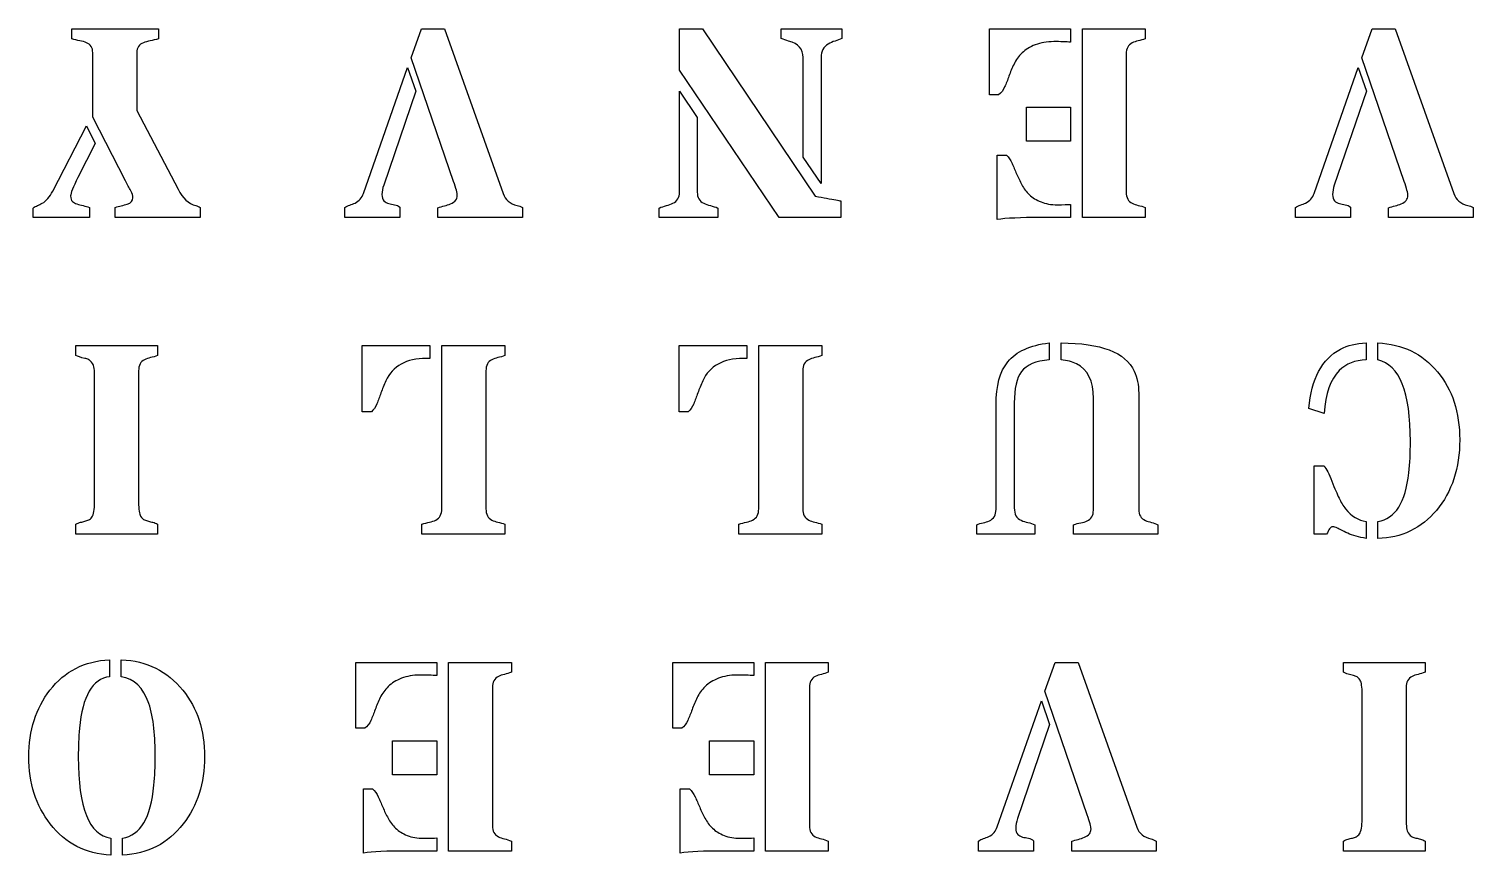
# Model space of a CAD drawing. Header units: millimetres. Extents: x -177 to 23, y -29 to 171.
# Drawn here: x -124.05 to -79.12, y 92.6 to 118.32 of the extents above; entities that cross this region are included whole.
import ezdxf

# ---------------------------------------------------------------- set-up
doc = ezdxf.new("R2010")
doc.units = ezdxf.units.MM
doc.layers.get('0').update_dxf_attribs({"linetype": 'CONTINUOUS'})

msp = doc.modelspace()

# ---------------------------------------------------------------- linework, layer by layer
for p, q in [((-122.719, 118.014), (-122.719, 118.32)), ((-122.719, 118.32), (-120.02, 118.32)), ((-120.02, 118.32), (-120.02, 118.014)), ((-112.158, 117.423), (-111.84, 118.32)), ((-111.84, 118.32), (-111.125, 118.32)), ((-111.125, 118.32), (-109.299, 113.192)), ((-103.811, 117.035), (-103.811, 118.32)), ((-103.811, 118.32), (-103.096, 118.32)), ((-103.096, 118.32), (-99.583, 113.113)), ((-100.641, 118.022), (-100.641, 118.32)), ((-100.641, 118.32), (-98.753, 118.32)), ((-98.753, 118.32), (-98.753, 118.022)), ((-94.161, 116.27), (-94.161, 118.32)), ((-94.161, 118.32), (-91.641, 118.32)), ((-91.641, 118.32), (-91.641, 117.907)), ((-91.273, 112.448), (-91.273, 118.32)), ((-91.273, 118.32), (-89.319, 118.32)), ((-89.319, 118.32), (-89.319, 118.014)), ((-82.578, 117.423), (-82.26, 118.32)), ((-82.26, 118.32), (-81.545, 118.32)), ((-81.545, 118.32), (-79.719, 113.192)), ((-122.066, 115.572), (-122.066, 117.576)), ((-120.694, 117.584), (-120.694, 115.783)), ((-110.84, 113.572), (-112.158, 117.423)), ((-99.96, 114.328), (-99.96, 117.432)), ((-99.406, 117.432), (-99.406, 113.506)), ((-89.909, 117.535), (-89.909, 113.241)), ((-81.26, 113.572), (-82.578, 117.423)), ((-113.642, 113.2), (-112.27, 117.118)), ((-112.27, 117.118), (-112.014, 116.382)), ((-100.712, 112.448), (-103.811, 117.035)), ((-84.062, 113.2), (-82.69, 117.118)), ((-82.69, 117.118), (-82.434, 116.382)), ((-112.014, 116.382), (-113.014, 113.46)), ((-103.811, 113.241), (-103.811, 116.378)), ((-103.811, 116.378), (-103.257, 115.56)), ((-93.88, 116.27), (-94.161, 116.27)), ((-82.434, 116.382), (-83.434, 113.46)), ((-121.045, 113.589), (-122.066, 115.572)), ((-120.694, 115.783), (-119.413, 113.328)), ((-103.257, 115.56), (-103.257, 113.241)), ((-123.31, 113.266), (-122.256, 115.303)), ((-122.256, 115.303), (-121.991, 114.75)), ((-121.991, 114.75), (-122.529, 113.692)), ((-99.406, 113.506), (-99.96, 114.328)), ((-93.926, 112.386), (-93.926, 114.386)), ((-93.926, 114.386), (-93.637, 114.386)), ((-98.79, 112.965), (-98.79, 112.448)), ((-91.641, 112.857), (-91.641, 112.448)), ((-123.921, 112.448), (-123.921, 112.741)), ((-122.165, 112.448), (-123.921, 112.448)), ((-122.165, 112.758), (-122.165, 112.448)), ((-121.368, 112.448), (-121.368, 112.758)), ((-118.719, 112.448), (-121.368, 112.448)), ((-118.719, 112.758), (-118.719, 112.448)), ((-114.224, 112.448), (-114.224, 112.758)), ((-112.514, 112.448), (-114.224, 112.448)), ((-112.514, 112.77), (-112.514, 112.448)), ((-111.324, 112.448), (-111.324, 112.75)), ((-108.696, 112.448), (-111.324, 112.448)), ((-108.696, 112.758), (-108.696, 112.448)), ((-104.447, 112.448), (-104.447, 112.741)), ((-102.612, 112.448), (-104.447, 112.448)), ((-102.612, 112.741), (-102.612, 112.448)), ((-98.79, 112.448), (-100.712, 112.448)), ((-91.641, 112.448), (-92.575, 112.448)), ((-89.319, 112.448), (-91.273, 112.448)), ((-89.319, 112.758), (-89.319, 112.448)), ((-84.644, 112.448), (-84.644, 112.758)), ((-82.934, 112.448), (-84.644, 112.448)), ((-82.934, 112.77), (-82.934, 112.448)), ((-81.744, 112.448), (-81.744, 112.75)), ((-79.116, 112.448), (-81.744, 112.448)), ((-79.116, 112.758), (-79.116, 112.448)), ((-122.591, 108.154), (-122.591, 108.46)), ((-122.591, 108.46), (-120.049, 108.46)), ((-120.049, 108.46), (-120.049, 108.154)), ((-113.679, 106.402), (-113.679, 108.46)), ((-113.679, 108.46), (-111.576, 108.46)), ((-111.576, 108.46), (-111.576, 108.059)), ((-111.204, 103.381), (-111.204, 108.46)), ((-111.204, 108.46), (-109.241, 108.46)), ((-109.241, 108.46), (-109.241, 108.154)), ((-103.819, 106.402), (-103.819, 108.46)), ((-103.819, 108.46), (-101.716, 108.46)), ((-101.716, 108.46), (-101.716, 108.059)), ((-101.344, 103.381), (-101.344, 108.46)), ((-101.344, 108.46), (-99.381, 108.46)), ((-99.381, 108.46), (-99.381, 108.154)), ((-92.306, 108.543), (-92.306, 108.014)), ((-91.938, 108.014), (-91.938, 108.543)), ((-82.446, 108.543), (-82.446, 108.014)), ((-82.078, 108.014), (-82.078, 108.543)), ((-122.008, 103.584), (-122.008, 107.468)), ((-120.64, 107.675), (-120.64, 103.584)), ((-109.832, 107.675), (-109.832, 103.381)), ((-99.972, 107.675), (-99.972, 103.381)), ((-89.521, 106.981), (-89.521, 103.365)), ((-93.959, 103.365), (-93.959, 106.625)), ((-93.393, 106.675), (-93.393, 103.406)), ((-90.93, 103.34), (-90.93, 106.811)), ((-83.752, 106.344), (-84.227, 106.505)), ((-113.398, 106.402), (-113.679, 106.402)), ((-103.538, 106.402), (-103.819, 106.402)), ((-84.066, 102.588), (-84.066, 104.72)), ((-84.066, 104.72), (-83.752, 104.72)), ((-82.446, 102.989), (-82.446, 102.46)), ((-82.078, 102.46), (-82.078, 102.989)), ((-122.591, 102.588), (-122.591, 102.898)), ((-120.049, 102.588), (-122.591, 102.588)), ((-120.049, 102.898), (-120.049, 102.588)), ((-111.824, 102.588), (-111.824, 102.898)), ((-109.241, 102.588), (-111.824, 102.588)), ((-109.241, 102.898), (-109.241, 102.588)), ((-101.964, 102.588), (-101.964, 102.898)), ((-99.381, 102.588), (-101.964, 102.588)), ((-99.381, 102.898), (-99.381, 102.588)), ((-94.558, 102.588), (-94.558, 102.881)), ((-92.748, 102.588), (-94.558, 102.588)), ((-92.748, 102.881), (-92.748, 102.588)), ((-91.55, 102.588), (-91.55, 102.881)), ((-88.922, 102.588), (-91.55, 102.588)), ((-88.922, 102.881), (-88.922, 102.588)), ((-83.673, 102.588), (-84.066, 102.588)), ((-121.545, 98.683), (-121.545, 98.154)), ((-121.177, 98.154), (-121.177, 98.683)), ((-113.881, 96.55), (-113.881, 98.6)), ((-113.881, 98.6), (-111.361, 98.6)), ((-111.361, 98.6), (-111.361, 98.187)), ((-110.993, 92.728), (-110.993, 98.6)), ((-110.993, 98.6), (-109.039, 98.6)), ((-109.039, 98.6), (-109.039, 98.294)), ((-104.021, 96.55), (-104.021, 98.6)), ((-104.021, 98.6), (-101.501, 98.6)), ((-101.501, 98.6), (-101.501, 98.187)), ((-101.133, 92.728), (-101.133, 98.6)), ((-101.133, 98.6), (-99.179, 98.6)), ((-99.179, 98.6), (-99.179, 98.294)), ((-92.438, 97.703), (-92.12, 98.6)), ((-92.12, 98.6), (-91.405, 98.6)), ((-91.405, 98.6), (-89.579, 93.472)), ((-83.151, 98.294), (-83.151, 98.6)), ((-83.151, 98.6), (-80.609, 98.6)), ((-80.609, 98.6), (-80.609, 98.294)), ((-109.629, 97.815), (-109.629, 93.521)), ((-99.769, 97.815), (-99.769, 93.521)), ((-91.12, 93.852), (-92.438, 97.703)), ((-82.568, 93.724), (-82.568, 97.608)), ((-81.2, 97.815), (-81.2, 93.724)), ((-93.922, 93.48), (-92.55, 97.398)), ((-92.55, 97.398), (-92.294, 96.662)), ((-92.294, 96.662), (-93.294, 93.74)), ((-113.6, 96.55), (-113.881, 96.55)), ((-103.74, 96.55), (-104.021, 96.55)), ((-113.646, 92.666), (-113.646, 94.666)), ((-113.646, 94.666), (-113.357, 94.666)), ((-103.786, 92.666), (-103.786, 94.666)), ((-103.786, 94.666), (-103.497, 94.666)), ((-121.504, 93.129), (-121.504, 92.6)), ((-121.136, 92.6), (-121.136, 93.129)), ((-111.361, 93.137), (-111.361, 92.728)), ((-109.039, 93.038), (-109.039, 92.728)), ((-101.501, 93.137), (-101.501, 92.728)), ((-99.179, 93.038), (-99.179, 92.728)), ((-94.504, 92.728), (-94.504, 93.038)), ((-92.794, 93.05), (-92.794, 92.728)), ((-91.604, 92.728), (-91.604, 93.03)), ((-88.976, 93.038), (-88.976, 92.728)), ((-83.151, 92.728), (-83.151, 93.038)), ((-80.609, 93.038), (-80.609, 92.728)), ((-111.361, 92.728), (-112.295, 92.728)), ((-109.039, 92.728), (-110.993, 92.728)), ((-101.501, 92.728), (-102.435, 92.728)), ((-99.179, 92.728), (-101.133, 92.728)), ((-92.794, 92.728), (-94.504, 92.728)), ((-88.976, 92.728), (-91.604, 92.728)), ((-80.609, 92.728), (-83.151, 92.728))]:
    msp.add_line(p, q)
for points in [[(-91.641, 114.824), (-93.017, 114.824), (-93.017, 115.882), (-91.641, 115.882)], [(-111.361, 96.162), (-111.361, 95.104), (-112.737, 95.104), (-112.737, 96.162)], [(-101.501, 95.104), (-102.877, 95.104), (-102.877, 96.162), (-101.501, 96.162)]]:
    msp.add_lwpolyline(points, close=True)
for points, knots in [([(-122.26, 117.89), (-122.321, 117.915), (-122.39, 117.934), (-122.469, 117.948), (-122.547, 117.962), (-122.631, 117.984), (-122.719, 118.014)], [0, 0, 0, 0, 1, 1, 1, 2, 2, 2, 2]), ([(-120.02, 118.014), (-120.109, 117.984), (-120.193, 117.961), (-120.275, 117.946), (-120.356, 117.931), (-120.428, 117.912), (-120.491, 117.89)], [0, 0, 0, 0, 1, 1, 1, 2, 2, 2, 2]), ([(-98.753, 118.022), (-98.822, 117.989), (-98.894, 117.962), (-98.97, 117.94), (-99.046, 117.918), (-99.115, 117.887), (-99.179, 117.849)], [0, 0, 0, 0, 1, 1, 1, 2, 2, 2, 2]), ([(-91.641, 117.907), (-91.779, 117.918), (-91.953, 117.923), (-92.166, 117.923), (-92.378, 117.923), (-92.569, 117.89), (-92.738, 117.824), (-92.907, 117.758), (-93.045, 117.673), (-93.151, 117.57), (-93.257, 117.467), (-93.341, 117.352), (-93.401, 117.225), (-93.462, 117.098), (-93.514, 116.974), (-93.558, 116.851), (-93.602, 116.728), (-93.647, 116.615), (-93.692, 116.512), (-93.738, 116.409), (-93.801, 116.328), (-93.88, 116.27)], [0, 0, 0, 0, 1, 1, 1, 2, 2, 2, 3, 3, 3, 4, 4, 4, 5, 5, 5, 6, 6, 6, 7, 7, 7, 7]), ([(-89.319, 118.014), (-89.393, 117.984), (-89.465, 117.961), (-89.606, 117.931), (-89.668, 117.91), (-89.723, 117.882)], [0, 0, 0, 0, 1, 1, 2, 2, 2, 2]), ([(-93.637, 114.386), (-93.568, 114.32), (-93.51, 114.236), (-93.463, 114.134), (-93.416, 114.032), (-93.369, 113.924), (-93.321, 113.81), (-93.272, 113.695), (-93.218, 113.581), (-93.157, 113.467), (-93.097, 113.352), (-93.018, 113.249), (-92.922, 113.157), (-92.825, 113.064), (-92.705, 112.989), (-92.56, 112.932), (-92.416, 112.874), (-92.247, 112.845), (-92.054, 112.845), (-91.861, 112.845), (-91.723, 112.849), (-91.641, 112.857)], [0, 0, 0, 0, 1, 1, 1, 2, 2, 2, 3, 3, 3, 4, 4, 4, 5, 5, 5, 6, 6, 6, 7, 7, 7, 7]), ([(-122.529, 113.692), (-122.68, 113.394), (-122.756, 113.204), (-122.756, 113.122), (-122.756, 113.039), (-122.737, 112.981), (-122.7, 112.948), (-122.663, 112.915), (-122.615, 112.889), (-122.558, 112.87), (-122.5, 112.85), (-122.436, 112.833), (-122.368, 112.818), (-122.299, 112.803), (-122.231, 112.783), (-122.165, 112.758)], [0, 0, 0, 0, 1, 1, 1, 2, 2, 2, 3, 3, 3, 4, 4, 4, 5, 5, 5, 5]), ([(-120.996, 112.865), (-120.874, 112.904), (-120.814, 112.97), (-120.814, 113.064), (-120.814, 113.122), (-120.837, 113.195), (-120.884, 113.283), (-120.931, 113.371), (-120.985, 113.473), (-121.045, 113.589)], [0, 0, 0, 0, 1, 1, 1, 2, 2, 2, 3, 3, 3, 3]), ([(-113.014, 113.46), (-113.05, 113.353), (-113.067, 113.254), (-113.067, 113.163), (-113.067, 113.072), (-113.047, 113.007), (-113.005, 112.967), (-112.964, 112.927), (-112.915, 112.899), (-112.857, 112.884), (-112.799, 112.869), (-112.738, 112.857), (-112.675, 112.847), (-112.612, 112.837), (-112.558, 112.812), (-112.514, 112.77)], [0, 0, 0, 0, 1, 1, 1, 2, 2, 2, 3, 3, 3, 4, 4, 4, 5, 5, 5, 5]), ([(-110.931, 112.874), (-110.793, 112.929), (-110.724, 113.016), (-110.724, 113.134), (-110.724, 113.203), (-110.763, 113.349), (-110.84, 113.572)], [2, 2, 2, 2, 3, 3, 3, 4, 4, 4, 4]), ([(-83.434, 113.46), (-83.47, 113.353), (-83.487, 113.254), (-83.487, 113.163), (-83.487, 113.072), (-83.467, 113.007), (-83.425, 112.967), (-83.384, 112.927), (-83.335, 112.899), (-83.277, 112.884), (-83.219, 112.869), (-83.158, 112.857), (-83.095, 112.847), (-83.032, 112.837), (-82.978, 112.812), (-82.934, 112.77)], [0, 0, 0, 0, 1, 1, 1, 2, 2, 2, 3, 3, 3, 4, 4, 4, 5, 5, 5, 5]), ([(-81.351, 112.874), (-81.213, 112.929), (-81.144, 113.016), (-81.144, 113.134), (-81.144, 113.203), (-81.183, 113.349), (-81.26, 113.572)], [2, 2, 2, 2, 3, 3, 3, 4, 4, 4, 4]), ([(-123.921, 112.741), (-123.877, 112.777), (-123.832, 112.803), (-123.785, 112.82), (-123.738, 112.837), (-123.69, 112.86), (-123.64, 112.89)], [0, 0, 0, 0, 1, 1, 1, 2, 2, 2, 2]), ([(-121.368, 112.758), (-121.307, 112.783), (-121.244, 112.802), (-121.177, 112.816), (-121.111, 112.83), (-121.051, 112.846), (-120.996, 112.865)], [0, 0, 0, 0, 1, 1, 1, 2, 2, 2, 2]), ([(-114.224, 112.758), (-114.178, 112.791), (-114.127, 112.817), (-114.072, 112.834), (-114.016, 112.852), (-113.961, 112.874), (-113.906, 112.899)], [0, 0, 0, 0, 1, 1, 1, 2, 2, 2, 2]), ([(-111.324, 112.75), (-111.26, 112.775), (-111.194, 112.795), (-111.056, 112.828), (-110.992, 112.849), (-110.931, 112.874)], [0, 0, 0, 0, 1, 1, 2, 2, 2, 2]), ([(-104.447, 112.741), (-104.37, 112.775), (-104.294, 112.8), (-104.218, 112.818), (-104.142, 112.836), (-104.074, 112.86), (-104.013, 112.89)], [0, 0, 0, 0, 1, 1, 1, 2, 2, 2, 2]), ([(-103.055, 112.89), (-102.994, 112.86), (-102.925, 112.836), (-102.848, 112.818), (-102.771, 112.8), (-102.692, 112.775), (-102.612, 112.741)], [0, 0, 0, 0, 1, 1, 1, 2, 2, 2, 2]), ([(-89.723, 112.89), (-89.668, 112.863), (-89.606, 112.841), (-89.465, 112.811), (-89.393, 112.788), (-89.319, 112.758)], [1, 1, 1, 1, 2, 2, 3, 3, 3, 3]), ([(-84.644, 112.758), (-84.598, 112.791), (-84.547, 112.817), (-84.492, 112.834), (-84.436, 112.852), (-84.381, 112.874), (-84.326, 112.899)], [0, 0, 0, 0, 1, 1, 1, 2, 2, 2, 2]), ([(-81.744, 112.75), (-81.68, 112.775), (-81.614, 112.795), (-81.476, 112.828), (-81.412, 112.849), (-81.351, 112.874)], [0, 0, 0, 0, 1, 1, 2, 2, 2, 2]), ([(-122.008, 107.468), (-122.008, 107.697), (-122.029, 107.842), (-122.072, 107.904), (-122.115, 107.966), (-122.155, 108.005), (-122.192, 108.022), (-122.229, 108.039), (-122.27, 108.052), (-122.314, 108.063)], [0, 0, 0, 0, 1, 1, 1, 2, 2, 2, 3, 3, 3, 3]), ([(-120.049, 108.154), (-120.124, 108.124), (-120.196, 108.101), (-120.337, 108.071), (-120.399, 108.05), (-120.454, 108.022)], [0, 0, 0, 0, 1, 1, 2, 2, 2, 2]), ([(-111.576, 108.059), (-111.592, 108.062), (-111.61, 108.063), (-111.649, 108.063), (-111.668, 108.063), (-111.687, 108.063), (-112.31, 108.063), (-112.73, 107.829), (-112.948, 107.361)], [0, 0, 0, 0, 1, 1, 2, 2, 2, 3, 3, 3, 3]), ([(-109.241, 108.154), (-109.315, 108.124), (-109.388, 108.101), (-109.528, 108.071), (-109.591, 108.05), (-109.646, 108.022)], [0, 0, 0, 0, 1, 1, 2, 2, 2, 2]), ([(-101.716, 108.059), (-101.732, 108.062), (-101.75, 108.063), (-101.789, 108.063), (-101.808, 108.063), (-101.827, 108.063), (-102.45, 108.063), (-102.87, 107.829), (-103.088, 107.361)], [0, 0, 0, 0, 1, 1, 2, 2, 2, 3, 3, 3, 3]), ([(-99.381, 108.154), (-99.455, 108.124), (-99.528, 108.101), (-99.668, 108.071), (-99.731, 108.05), (-99.786, 108.022)], [0, 0, 0, 0, 1, 1, 2, 2, 2, 2]), ([(-80.223, 107.646), (-79.763, 107.089), (-79.533, 106.384), (-79.533, 105.53), (-79.533, 104.646), (-79.774, 103.913), (-80.256, 103.332)], [1, 1, 1, 1, 2, 2, 2, 3, 3, 3, 3]), ([(-112.948, 107.361), (-113.005, 107.234), (-113.056, 107.109), (-113.141, 106.864), (-113.184, 106.751), (-113.269, 106.541), (-113.326, 106.46), (-113.398, 106.402)], [3, 3, 3, 3, 4, 4, 5, 5, 6, 6, 6, 6]), ([(-103.088, 107.361), (-103.145, 107.234), (-103.196, 107.109), (-103.281, 106.864), (-103.324, 106.751), (-103.409, 106.541), (-103.466, 106.46), (-103.538, 106.402)], [3, 3, 3, 3, 4, 4, 5, 5, 6, 6, 6, 6]), ([(-83.752, 104.72), (-83.683, 104.624), (-83.603, 104.463), (-83.512, 104.239), (-83.421, 104.014), (-83.346, 103.84), (-83.287, 103.716), (-83.228, 103.592), (-83.16, 103.479), (-83.082, 103.377)], [0, 0, 0, 0, 1, 1, 1, 2, 2, 2, 3, 3, 3, 3]), ([(-120.64, 103.584), (-120.64, 103.358), (-120.619, 103.214), (-120.576, 103.152), (-120.533, 103.09), (-120.494, 103.051), (-120.456, 103.034), (-120.419, 103.018), (-120.379, 103.004), (-120.334, 102.993), (-120.29, 102.982), (-120.244, 102.971), (-120.196, 102.96), (-120.148, 102.949), (-120.099, 102.928), (-120.049, 102.898)], [0, 0, 0, 0, 1, 1, 1, 2, 2, 2, 3, 3, 3, 4, 4, 4, 5, 5, 5, 5]), ([(-122.591, 102.898), (-122.541, 102.928), (-122.493, 102.949), (-122.446, 102.96), (-122.399, 102.971), (-122.354, 102.982), (-122.31, 102.993), (-122.266, 103.004), (-122.226, 103.018), (-122.19, 103.034), (-122.154, 103.051), (-122.122, 103.08), (-122.095, 103.121)], [0, 0, 0, 0, 1, 1, 1, 2, 2, 2, 3, 3, 3, 4, 4, 4, 4]), ([(-111.824, 102.898), (-111.741, 102.928), (-111.662, 102.951), (-111.588, 102.966), (-111.514, 102.981), (-111.449, 103.003), (-111.394, 103.03)], [0, 0, 0, 0, 1, 1, 1, 2, 2, 2, 2]), ([(-109.646, 103.03), (-109.591, 103.003), (-109.528, 102.981), (-109.388, 102.951), (-109.315, 102.928), (-109.241, 102.898)], [1, 1, 1, 1, 2, 2, 3, 3, 3, 3]), ([(-101.964, 102.898), (-101.881, 102.928), (-101.802, 102.951), (-101.728, 102.966), (-101.654, 102.981), (-101.589, 103.003), (-101.534, 103.03)], [0, 0, 0, 0, 1, 1, 1, 2, 2, 2, 2]), ([(-99.786, 103.03), (-99.731, 103.003), (-99.668, 102.981), (-99.528, 102.951), (-99.455, 102.928), (-99.381, 102.898)], [1, 1, 1, 1, 2, 2, 3, 3, 3, 3]), ([(-94.558, 102.881), (-94.498, 102.912), (-94.432, 102.934), (-94.362, 102.948), (-94.292, 102.961), (-94.226, 102.981), (-94.166, 103.005)], [0, 0, 0, 0, 1, 1, 1, 2, 2, 2, 2]), ([(-93.178, 103.022), (-93.115, 102.992), (-93.045, 102.969), (-92.969, 102.954), (-92.894, 102.939), (-92.82, 102.915), (-92.748, 102.881)], [0, 0, 0, 0, 1, 1, 1, 2, 2, 2, 2]), ([(-91.55, 102.881), (-91.473, 102.912), (-91.397, 102.933), (-91.248, 102.958), (-91.182, 102.977), (-91.124, 103.001)], [0, 0, 0, 0, 1, 1, 2, 2, 2, 2]), ([(-89.314, 103.018), (-89.257, 102.993), (-89.192, 102.973), (-89.052, 102.943), (-88.985, 102.917), (-88.922, 102.881)], [1, 1, 1, 1, 2, 2, 3, 3, 3, 3]), ([(-80.256, 103.332), (-80.485, 103.059), (-80.755, 102.846), (-81.377, 102.537), (-81.715, 102.46), (-82.078, 102.46)], [3, 3, 3, 3, 4, 4, 5, 5, 5, 5]), ([(-82.446, 102.46), (-82.672, 102.493), (-82.863, 102.547), (-83.018, 102.621), (-83.174, 102.696), (-83.28, 102.748), (-83.337, 102.778), (-83.393, 102.808), (-83.441, 102.824), (-83.479, 102.824), (-83.518, 102.824), (-83.551, 102.802), (-83.58, 102.758), (-83.609, 102.713), (-83.64, 102.657), (-83.673, 102.588)], [0, 0, 0, 0, 1, 1, 1, 2, 2, 2, 3, 3, 3, 4, 4, 4, 5, 5, 5, 5]), ([(-111.361, 98.187), (-111.499, 98.198), (-111.673, 98.203), (-111.886, 98.203), (-112.098, 98.203), (-112.289, 98.17), (-112.458, 98.104), (-112.627, 98.038), (-112.765, 97.953), (-112.871, 97.85), (-112.977, 97.747), (-113.061, 97.632), (-113.121, 97.505), (-113.182, 97.378), (-113.234, 97.254), (-113.278, 97.131), (-113.322, 97.008), (-113.367, 96.895), (-113.412, 96.792), (-113.458, 96.689), (-113.521, 96.608), (-113.6, 96.55)], [0, 0, 0, 0, 1, 1, 1, 2, 2, 2, 3, 3, 3, 4, 4, 4, 5, 5, 5, 6, 6, 6, 7, 7, 7, 7]), ([(-109.039, 98.294), (-109.113, 98.264), (-109.185, 98.241), (-109.326, 98.211), (-109.388, 98.19), (-109.443, 98.162)], [0, 0, 0, 0, 1, 1, 2, 2, 2, 2]), ([(-101.501, 98.187), (-101.639, 98.198), (-101.813, 98.203), (-102.026, 98.203), (-102.238, 98.203), (-102.429, 98.17), (-102.598, 98.104), (-102.767, 98.038), (-102.905, 97.953), (-103.011, 97.85), (-103.117, 97.747), (-103.201, 97.632), (-103.261, 97.505), (-103.322, 97.378), (-103.374, 97.254), (-103.418, 97.131), (-103.462, 97.008), (-103.507, 96.895), (-103.552, 96.792), (-103.598, 96.689), (-103.661, 96.608), (-103.74, 96.55)], [0, 0, 0, 0, 1, 1, 1, 2, 2, 2, 3, 3, 3, 4, 4, 4, 5, 5, 5, 6, 6, 6, 7, 7, 7, 7]), ([(-99.179, 98.294), (-99.253, 98.264), (-99.325, 98.241), (-99.466, 98.211), (-99.528, 98.19), (-99.583, 98.162)], [0, 0, 0, 0, 1, 1, 2, 2, 2, 2]), ([(-82.568, 97.608), (-82.568, 97.837), (-82.589, 97.982), (-82.632, 98.044), (-82.675, 98.106), (-82.715, 98.145), (-82.752, 98.162), (-82.789, 98.179), (-82.83, 98.192), (-82.874, 98.203)], [0, 0, 0, 0, 1, 1, 1, 2, 2, 2, 3, 3, 3, 3]), ([(-80.609, 98.294), (-80.684, 98.264), (-80.756, 98.241), (-80.897, 98.211), (-80.959, 98.19), (-81.014, 98.162)], [0, 0, 0, 0, 1, 1, 2, 2, 2, 2]), ([(-123.388, 93.571), (-123.832, 94.144), (-124.053, 94.841), (-124.053, 95.662), (-124.053, 96.48), (-123.836, 97.17), (-123.401, 97.732)], [1, 1, 1, 1, 2, 2, 2, 3, 3, 3, 3]), ([(-119.264, 97.732), (-118.812, 97.176), (-118.587, 96.486), (-118.587, 94.838), (-118.808, 94.141), (-119.252, 93.571)], [1, 1, 1, 1, 2, 2, 3, 3, 3, 3]), ([(-120.161, 94.774), (-120.133, 95.063), (-120.12, 95.36), (-120.12, 95.968), (-120.134, 96.263), (-120.192, 96.833), (-120.245, 97.09), (-120.322, 97.319)], [1, 1, 1, 1, 2, 2, 3, 3, 4, 4, 4, 4]), ([(-113.357, 94.666), (-113.288, 94.6), (-113.23, 94.516), (-113.183, 94.414), (-113.136, 94.312), (-113.089, 94.204), (-113.041, 94.09), (-112.992, 93.975), (-112.938, 93.861), (-112.877, 93.747), (-112.817, 93.632), (-112.738, 93.529), (-112.642, 93.437), (-112.545, 93.344), (-112.425, 93.269), (-112.28, 93.212), (-112.136, 93.154), (-111.967, 93.125), (-111.774, 93.125), (-111.581, 93.125), (-111.443, 93.129), (-111.361, 93.137)], [0, 0, 0, 0, 1, 1, 1, 2, 2, 2, 3, 3, 3, 4, 4, 4, 5, 5, 5, 6, 6, 6, 7, 7, 7, 7]), ([(-103.497, 94.666), (-103.428, 94.6), (-103.37, 94.516), (-103.323, 94.414), (-103.276, 94.312), (-103.229, 94.204), (-103.181, 94.09), (-103.132, 93.975), (-103.078, 93.861), (-103.017, 93.747), (-102.957, 93.632), (-102.878, 93.529), (-102.782, 93.437), (-102.685, 93.344), (-102.565, 93.269), (-102.42, 93.212), (-102.276, 93.154), (-102.107, 93.125), (-101.914, 93.125), (-101.721, 93.125), (-101.583, 93.129), (-101.501, 93.137)], [0, 0, 0, 0, 1, 1, 1, 2, 2, 2, 3, 3, 3, 4, 4, 4, 5, 5, 5, 6, 6, 6, 7, 7, 7, 7]), ([(-93.294, 93.74), (-93.33, 93.633), (-93.347, 93.534), (-93.347, 93.443), (-93.347, 93.352), (-93.327, 93.287), (-93.285, 93.247), (-93.244, 93.207), (-93.195, 93.179), (-93.137, 93.164), (-93.079, 93.149), (-93.018, 93.137), (-92.955, 93.127), (-92.892, 93.117), (-92.838, 93.092), (-92.794, 93.05)], [0, 0, 0, 0, 1, 1, 1, 2, 2, 2, 3, 3, 3, 4, 4, 4, 5, 5, 5, 5]), ([(-91.211, 93.154), (-91.073, 93.209), (-91.004, 93.296), (-91.004, 93.414), (-91.004, 93.483), (-91.043, 93.629), (-91.12, 93.852)], [2, 2, 2, 2, 3, 3, 3, 4, 4, 4, 4]), ([(-81.2, 93.724), (-81.2, 93.498), (-81.179, 93.354), (-81.136, 93.292), (-81.093, 93.23), (-81.054, 93.191), (-81.016, 93.174), (-80.979, 93.158), (-80.939, 93.144), (-80.894, 93.133), (-80.85, 93.122), (-80.804, 93.111), (-80.756, 93.1), (-80.708, 93.089), (-80.659, 93.068), (-80.609, 93.038)], [0, 0, 0, 0, 1, 1, 1, 2, 2, 2, 3, 3, 3, 4, 4, 4, 5, 5, 5, 5]), ([(-109.443, 93.17), (-109.388, 93.143), (-109.326, 93.121), (-109.185, 93.091), (-109.113, 93.068), (-109.039, 93.038)], [1, 1, 1, 1, 2, 2, 3, 3, 3, 3]), ([(-99.583, 93.17), (-99.528, 93.143), (-99.466, 93.121), (-99.325, 93.091), (-99.253, 93.068), (-99.179, 93.038)], [1, 1, 1, 1, 2, 2, 3, 3, 3, 3]), ([(-94.504, 93.038), (-94.458, 93.071), (-94.407, 93.097), (-94.352, 93.114), (-94.296, 93.132), (-94.241, 93.154), (-94.186, 93.179)], [0, 0, 0, 0, 1, 1, 1, 2, 2, 2, 2]), ([(-91.604, 93.03), (-91.54, 93.055), (-91.474, 93.075), (-91.336, 93.108), (-91.272, 93.129), (-91.211, 93.154)], [0, 0, 0, 0, 1, 1, 2, 2, 2, 2]), ([(-83.151, 93.038), (-83.101, 93.068), (-83.053, 93.089), (-83.006, 93.1), (-82.959, 93.111), (-82.914, 93.122), (-82.87, 93.133), (-82.826, 93.144), (-82.786, 93.158), (-82.75, 93.174), (-82.714, 93.191), (-82.682, 93.22), (-82.655, 93.261)], [0, 0, 0, 0, 1, 1, 1, 2, 2, 2, 3, 3, 3, 4, 4, 4, 4])]:
    msp.add_open_spline(points, degree=3, knots=knots)
for points in [[(-122.066, 117.576), (-122.066, 117.736), (-122.131, 117.841), (-122.26, 117.89)], [(-120.491, 117.89), (-120.626, 117.838), (-120.694, 117.736), (-120.694, 117.584)], [(-100.414, 117.94), (-100.494, 117.962), (-100.57, 117.989), (-100.641, 118.022)], [(-99.96, 117.432), (-99.96, 117.688), (-100.111, 117.857), (-100.414, 117.94)], [(-99.179, 117.849), (-99.33, 117.764), (-99.406, 117.624), (-99.406, 117.432)], [(-89.723, 117.882), (-89.847, 117.821), (-89.909, 117.706), (-89.909, 117.535)], [(-123.64, 112.89), (-123.511, 112.962), (-123.401, 113.087), (-123.31, 113.266)], [(-119.413, 113.328), (-119.267, 113.047), (-119.084, 112.878), (-118.863, 112.82)], [(-118.863, 112.82), (-118.811, 112.806), (-118.763, 112.786), (-118.719, 112.758)], [(-113.906, 112.899), (-113.774, 112.965), (-113.686, 113.065), (-113.642, 113.2)], [(-109.299, 113.192), (-109.23, 112.999), (-109.084, 112.876), (-108.861, 112.824)], [(-108.861, 112.824), (-108.803, 112.81), (-108.748, 112.788), (-108.696, 112.758)], [(-104.013, 112.89), (-103.878, 112.954), (-103.811, 113.071), (-103.811, 113.241)], [(-103.257, 113.241), (-103.257, 113.071), (-103.19, 112.954), (-103.055, 112.89)], [(-99.583, 113.113), (-99.451, 113.089), (-99.334, 113.067), (-99.232, 113.047)], [(-99.232, 113.047), (-99.001, 113.009), (-98.853, 112.981), (-98.79, 112.965)], [(-89.909, 113.241), (-89.909, 113.068), (-89.847, 112.951), (-89.723, 112.89)], [(-84.326, 112.899), (-84.194, 112.965), (-84.106, 113.065), (-84.062, 113.2)], [(-79.719, 113.192), (-79.65, 112.999), (-79.504, 112.876), (-79.281, 112.824)], [(-79.281, 112.824), (-79.223, 112.81), (-79.168, 112.788), (-79.116, 112.758)], [(-92.575, 112.448), (-93.195, 112.448), (-93.645, 112.427), (-93.926, 112.386)], [(-93.595, 107.956), (-93.336, 108.278), (-92.907, 108.474), (-92.306, 108.543)], [(-91.938, 108.543), (-90.696, 108.543), (-89.937, 108.251), (-89.661, 107.667)], [(-84.227, 106.505), (-84.15, 107.426), (-83.821, 108.041), (-83.24, 108.353)], [(-83.24, 108.353), (-83.022, 108.468), (-82.757, 108.532), (-82.446, 108.543)], [(-82.078, 108.543), (-81.313, 108.51), (-80.694, 108.211), (-80.223, 107.646)], [(-122.314, 108.063), (-122.446, 108.091), (-122.538, 108.121), (-122.591, 108.154)], [(-120.454, 108.022), (-120.578, 107.961), (-120.64, 107.846), (-120.64, 107.675)], [(-109.646, 108.022), (-109.77, 107.961), (-109.832, 107.846), (-109.832, 107.675)], [(-99.786, 108.022), (-99.91, 107.961), (-99.972, 107.846), (-99.972, 107.675)], [(-93.959, 106.625), (-93.959, 107.209), (-93.838, 107.653), (-93.595, 107.956)], [(-92.306, 108.014), (-92.719, 107.986), (-93.007, 107.865), (-93.17, 107.65)], [(-91.459, 107.894), (-91.588, 107.957), (-91.748, 107.997), (-91.938, 108.014)], [(-90.93, 106.811), (-90.93, 107.359), (-91.106, 107.72), (-91.459, 107.894)], [(-82.446, 108.014), (-82.79, 108.008), (-83.069, 107.898), (-83.281, 107.683)], [(-81.066, 105.472), (-81.066, 107.018), (-81.403, 107.865), (-82.078, 108.014)], [(-93.17, 107.65), (-93.319, 107.452), (-93.393, 107.127), (-93.393, 106.675)], [(-89.661, 107.667), (-89.568, 107.471), (-89.521, 107.242), (-89.521, 106.981)], [(-83.281, 107.683), (-83.554, 107.413), (-83.711, 106.967), (-83.752, 106.344)], [(-81.116, 104.501), (-81.082, 104.793), (-81.066, 105.117), (-81.066, 105.472)], [(-82.078, 102.989), (-81.536, 103.074), (-81.215, 103.578), (-81.116, 104.501)], [(-122.095, 103.121), (-122.037, 103.204), (-122.008, 103.358), (-122.008, 103.584)], [(-111.394, 103.03), (-111.267, 103.091), (-111.204, 103.208), (-111.204, 103.381)], [(-109.832, 103.381), (-109.832, 103.208), (-109.77, 103.091), (-109.646, 103.03)], [(-101.534, 103.03), (-101.407, 103.091), (-101.344, 103.208), (-101.344, 103.381)], [(-99.972, 103.381), (-99.972, 103.208), (-99.91, 103.091), (-99.786, 103.03)], [(-94.166, 103.005), (-94.028, 103.069), (-93.959, 103.189), (-93.959, 103.365)], [(-93.393, 103.406), (-93.393, 103.213), (-93.321, 103.085), (-93.178, 103.022)], [(-89.521, 103.365), (-89.521, 103.191), (-89.452, 103.076), (-89.314, 103.018)], [(-83.082, 103.377), (-82.903, 103.149), (-82.691, 103.019), (-82.446, 102.989)], [(-91.124, 103.001), (-90.995, 103.056), (-90.93, 103.169), (-90.93, 103.34)], [(-123.401, 97.732), (-122.941, 98.325), (-122.322, 98.641), (-121.545, 98.683)], [(-121.177, 98.683), (-120.381, 98.647), (-119.744, 98.33), (-119.264, 97.732)], [(-121.545, 98.154), (-122.077, 98.082), (-122.388, 97.548), (-122.479, 96.55)], [(-120.322, 97.319), (-120.496, 97.815), (-120.781, 98.093), (-121.177, 98.154)], [(-109.443, 98.162), (-109.567, 98.101), (-109.629, 97.986), (-109.629, 97.815)], [(-99.583, 98.162), (-99.707, 98.101), (-99.769, 97.986), (-99.769, 97.815)], [(-82.874, 98.203), (-83.006, 98.231), (-83.098, 98.261), (-83.151, 98.294)], [(-81.014, 98.162), (-81.138, 98.101), (-81.2, 97.986), (-81.2, 97.815)], [(-122.479, 96.55), (-122.504, 96.264), (-122.516, 95.968), (-122.516, 95.662)], [(-122.516, 95.662), (-122.516, 94.07), (-122.179, 93.225), (-121.504, 93.129)], [(-121.136, 93.129), (-120.582, 93.217), (-120.257, 93.765), (-120.161, 94.774)], [(-121.504, 92.6), (-122.292, 92.641), (-122.92, 92.965), (-123.388, 93.571)], [(-119.252, 93.571), (-119.726, 92.962), (-120.354, 92.639), (-121.136, 92.6)], [(-109.629, 93.521), (-109.629, 93.348), (-109.567, 93.231), (-109.443, 93.17)], [(-99.769, 93.521), (-99.769, 93.348), (-99.707, 93.231), (-99.583, 93.17)], [(-94.186, 93.179), (-94.054, 93.245), (-93.966, 93.345), (-93.922, 93.48)], [(-89.579, 93.472), (-89.51, 93.279), (-89.364, 93.156), (-89.141, 93.104)], [(-82.655, 93.261), (-82.597, 93.344), (-82.568, 93.498), (-82.568, 93.724)], [(-89.141, 93.104), (-89.083, 93.09), (-89.028, 93.068), (-88.976, 93.038)], [(-112.295, 92.728), (-112.915, 92.728), (-113.365, 92.707), (-113.646, 92.666)], [(-102.435, 92.728), (-103.055, 92.728), (-103.505, 92.707), (-103.786, 92.666)]]:
    msp.add_open_spline(points, degree=3)

doc.saveas('drawing.dxf')
